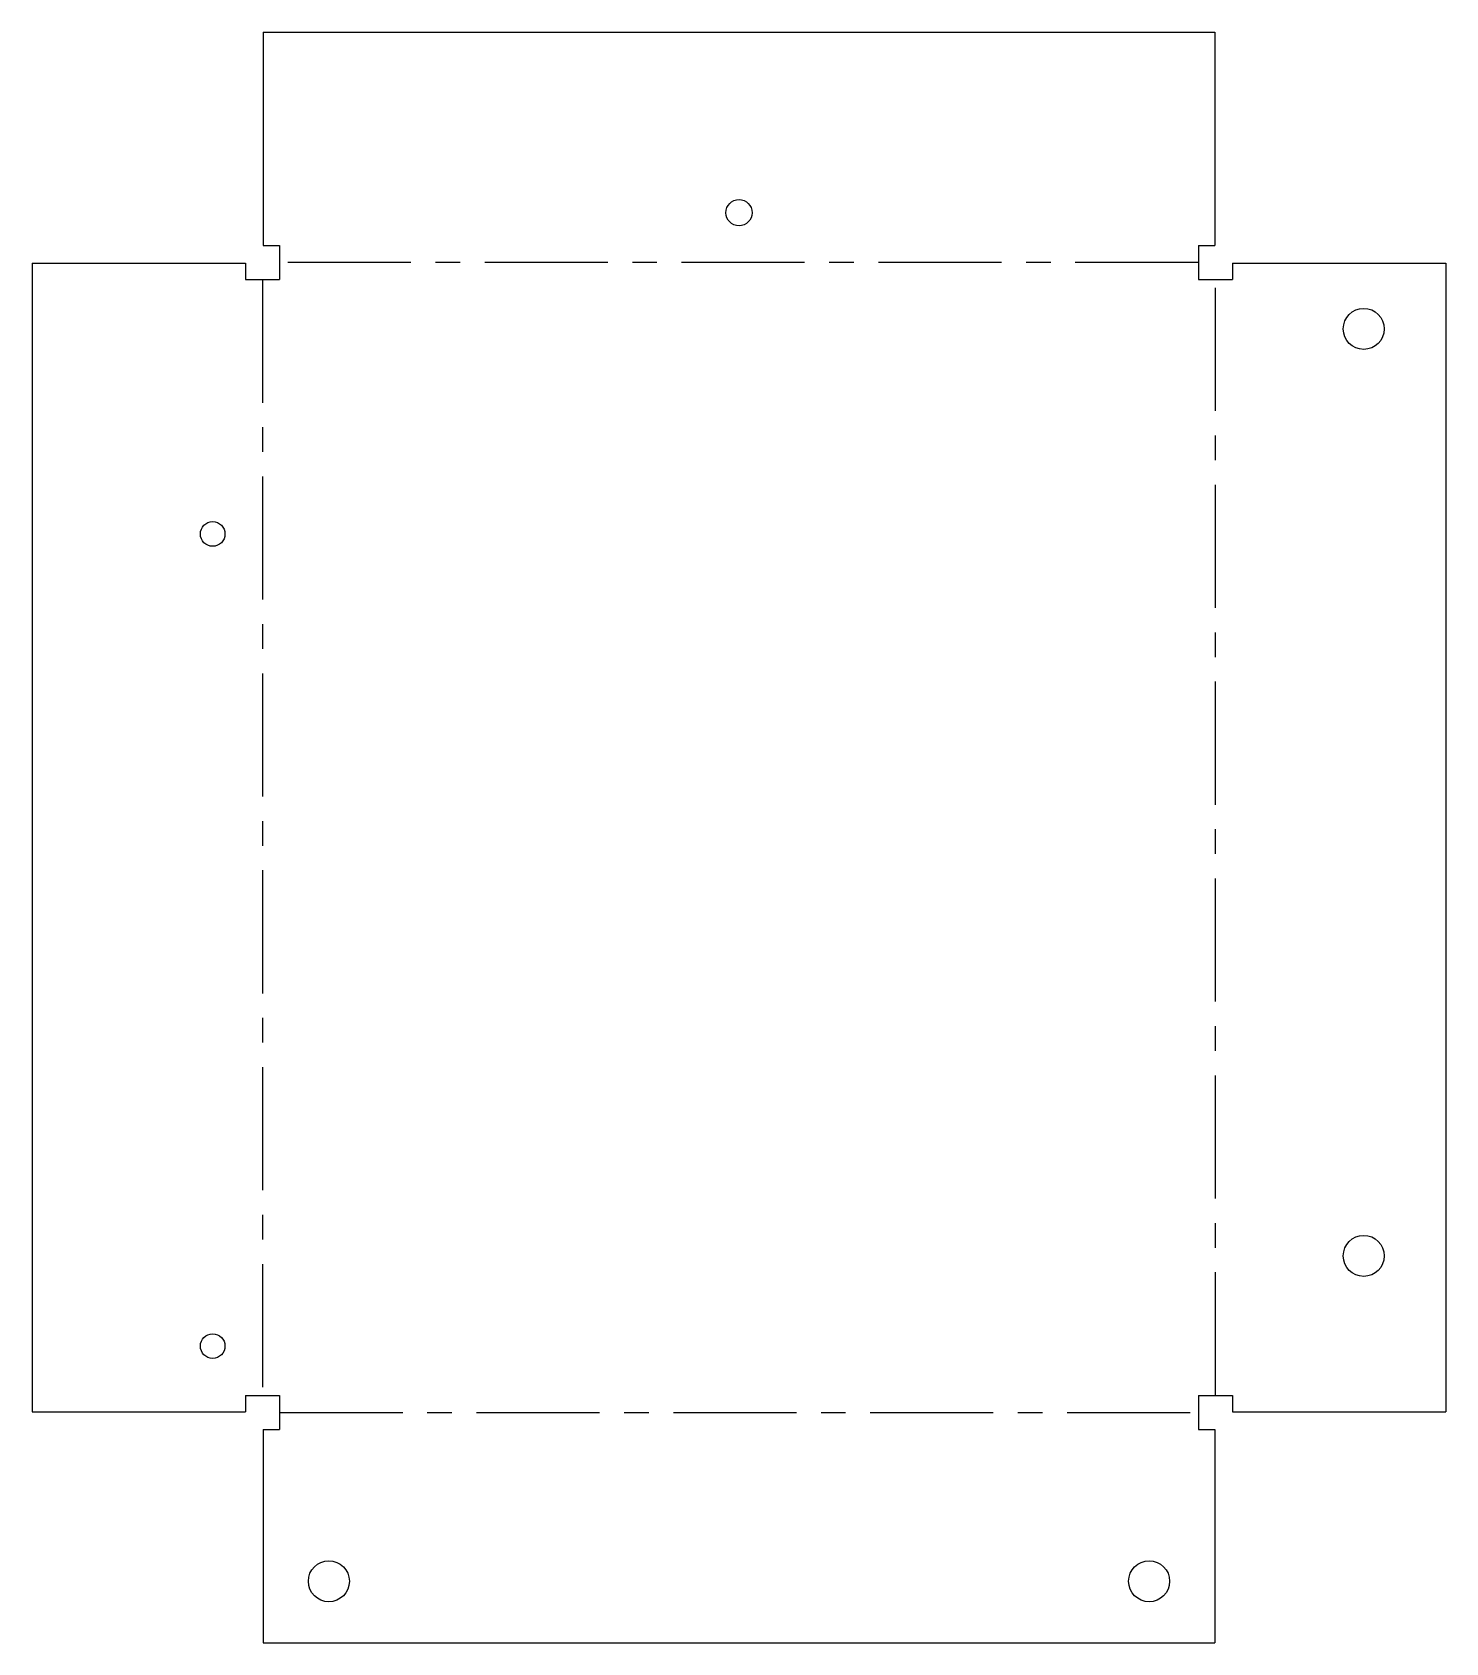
# Model space of a CAD drawing. Extents: x -146 to 26, y -30 to 166.
import ezdxf

# ---------------------------------------------------------------- set-up
doc = ezdxf.new("R2010")
doc.units = 0
doc.header["$MEASUREMENT"] = 0
doc.linetypes.add('AXES', pattern=[24, 15, -3, 3, -3])
doc.layers.get('0').update_dxf_attribs({"linetype": 'CONTINUOUS'})

msp = doc.modelspace()

# ---------------------------------------------------------------- linework, layer by layer
at = {"color": 7}
for p, q in [((-118.163419, 166.163419), (-2.163419, 166.163419)), ((-118.163419, 166.163419), (-118.163419, 140.163419)), ((-2.163419, 166.163419), (-2.163419, 140.163419)), ((-146.326838, 138), (-120.326838, 138)), ((-146.326838, 138), (-146.326838, -2)), ((0, 138), (26, 138)), ((26, 138), (26, -2)), ((-146.326838, -2), (-120.326838, -2)), ((0, -2), (26, -2)), ((-118.163419, -4.163419), (-118.163419, -30.163419)), ((-2.163419, -4.163419), (-2.163419, -30.163419)), ((-118.163419, -30.163419), (-2.163419, -30.163419))]:
    msp.add_line(p, q, dxfattribs=at)
at = {"color": 7, "ltscale": 0.05}
for p, q in [((-118.163419, 140.163419), (-116.163419, 140.163419)), ((-4.163419, 140.163419), (-2.163419, 140.163419)), ((-120.326838, 138), (-120.326838, 136)), ((0, 138), (0, 136)), ((-120.326838, 0), (-120.326838, -2)), ((0, 0), (0, -2)), ((-118.163419, -4.163419), (-116.163419, -4.163419)), ((-4.163419, -4.163419), (-2.163419, -4.163419))]:
    msp.add_line(p, q, dxfattribs=at)
at = {"color": 7, "ltscale": 0.104085}
for p, q in [((-116.163419, 140.163419), (-116.163419, 136)), ((-4.163419, 140.163419), (-4.163419, 136)), ((-120.326838, 136), (-116.163419, 136)), ((-4.163419, 136), (0, 136)), ((-120.326838, 0), (-116.163419, 0)), ((-116.163419, 0), (-116.163419, -4.163419)), ((-4.163419, 0), (-4.163419, -4.163419)), ((-4.163419, 0), (0, 0))]:
    msp.add_line(p, q, dxfattribs=at)
at = {"color": 1, "linetype": 'AXES'}
for p, q in [((-4.163419, 138.08171), (-116.163419, 138.08171)), ((-118.245129, 136), (-118.245129, 0)), ((-2.08171, 0), (-2.08171, 136)), ((-116.163419, -2.08171), (-4.163419, -2.08171))]:
    msp.add_line(p, q, dxfattribs=at)
at = {"color": 7}
for centre, radius in [((-60.163419, 144.163419), 1.6), ((16, 130), 2.5), ((-124.326838, 105), 1.5), ((16, 17), 2.5), ((-124.326838, 6), 1.5), ((-110.163419, -22.663419), 2.5), ((-10.163419, -22.663419), 2.5)]:
    msp.add_circle(centre, radius, dxfattribs=at)

doc.saveas('drawing.dxf')
